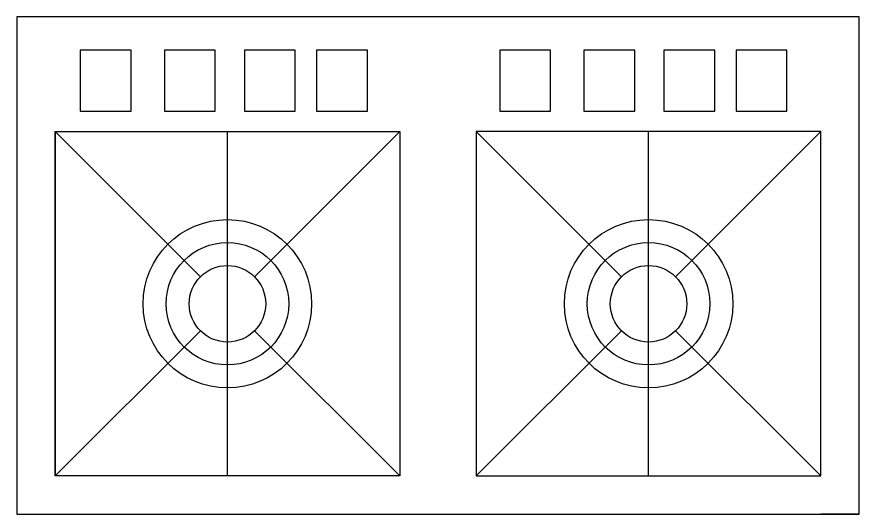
# Model space of a CAD drawing. Header units: millimetres. Extents: x -2460 to 1915, y -15 to 2310.
# Drawn here: x -1200 to -1090, y 1115 to 1180 of the extents above; entities that cross this region are included whole.
import ezdxf

# ---------------------------------------------------------------- set-up
doc = ezdxf.new("R2010")
doc.units = ezdxf.units.MM

msp = doc.modelspace()

# ---------------------------------------------------------------- linework, layer by layer
for p, q in [((-1090, 1180), (-1200, 1180)), ((-1200, 1180), (-1200, 1115)), ((-1090, 1115), (-1090, 1180)), ((-1185.092, 1175.637), (-1191.724, 1175.637)), ((-1191.724, 1175.637), (-1191.724, 1167.664)), ((-1185.092, 1167.664), (-1185.092, 1175.637)), ((-1174.089, 1175.637), (-1180.721, 1175.637)), ((-1180.721, 1175.637), (-1180.721, 1167.664)), ((-1174.089, 1167.664), (-1174.089, 1175.637)), ((-1163.633, 1175.637), (-1170.265, 1175.637)), ((-1170.265, 1175.637), (-1170.265, 1167.664)), ((-1163.633, 1167.664), (-1163.633, 1175.637)), ((-1154.223, 1175.637), (-1160.855, 1175.637)), ((-1160.855, 1175.637), (-1160.855, 1167.664)), ((-1154.223, 1167.664), (-1154.223, 1175.637)), ((-1130.314, 1175.637), (-1136.946, 1175.637)), ((-1136.946, 1175.637), (-1136.946, 1167.664)), ((-1130.314, 1167.664), (-1130.314, 1175.637)), ((-1119.311, 1175.637), (-1125.943, 1175.637)), ((-1125.943, 1175.637), (-1125.943, 1167.664)), ((-1119.311, 1167.664), (-1119.311, 1175.637)), ((-1108.855, 1175.637), (-1115.487, 1175.637)), ((-1115.487, 1175.637), (-1115.487, 1167.664)), ((-1108.855, 1167.664), (-1108.855, 1175.637)), ((-1099.445, 1175.637), (-1106.077, 1175.637)), ((-1106.077, 1175.637), (-1106.077, 1167.664)), ((-1099.445, 1167.664), (-1099.445, 1175.637)), ((-1191.724, 1167.664), (-1185.092, 1167.664)), ((-1180.721, 1167.664), (-1174.089, 1167.664)), ((-1170.265, 1167.664), (-1163.633, 1167.664)), ((-1160.855, 1167.664), (-1154.223, 1167.664)), ((-1136.946, 1167.664), (-1130.314, 1167.664)), ((-1125.943, 1167.664), (-1119.311, 1167.664)), ((-1115.487, 1167.664), (-1108.855, 1167.664)), ((-1106.077, 1167.664), (-1099.445, 1167.664)), ((-1195, 1120), (-1195, 1165)), ((-1195, 1165), (-1150, 1165)), ((-1176.036, 1146.036), (-1195, 1165)), ((-1195, 1165), (-1195, 1120)), ((-1172.5, 1120), (-1172.5, 1165)), ((-1168.964, 1146.036), (-1150, 1165)), ((-1150, 1165), (-1150, 1120)), ((-1150, 1165), (-1150, 1142.5)), ((-1095, 1165), (-1140, 1165)), ((-1140, 1165), (-1140, 1120)), ((-1121.036, 1146.036), (-1140, 1165)), ((-1140, 1165), (-1140, 1120)), ((-1117.5, 1120), (-1117.5, 1165)), ((-1113.964, 1146.036), (-1095, 1165)), ((-1095, 1120), (-1095, 1165)), ((-1195, 1120), (-1176.036, 1138.964)), ((-1150, 1120), (-1168.964, 1138.964)), ((-1140, 1120), (-1121.036, 1138.964)), ((-1095, 1120), (-1113.964, 1138.964)), ((-1150, 1120), (-1195, 1120)), ((-1140, 1120), (-1095, 1120)), ((-1200, 1115), (-1090, 1115)), ((-1200, 1115), (-1150, 1115)), ((-1090, 1115), (-1095, 1115)), ((-1090, 1115), (-1095, 1115))]:
    msp.add_line(p, q)
for centre, radius in [((-1172.5, 1142.5), 11), ((-1117.5, 1142.5), 11), ((-1172.5, 1142.5), 8), ((-1117.5, 1142.5), 8), ((-1172.5, 1142.5), 5), ((-1117.5, 1142.5), 5)]:
    msp.add_circle(centre, radius)

doc.saveas('drawing.dxf')
